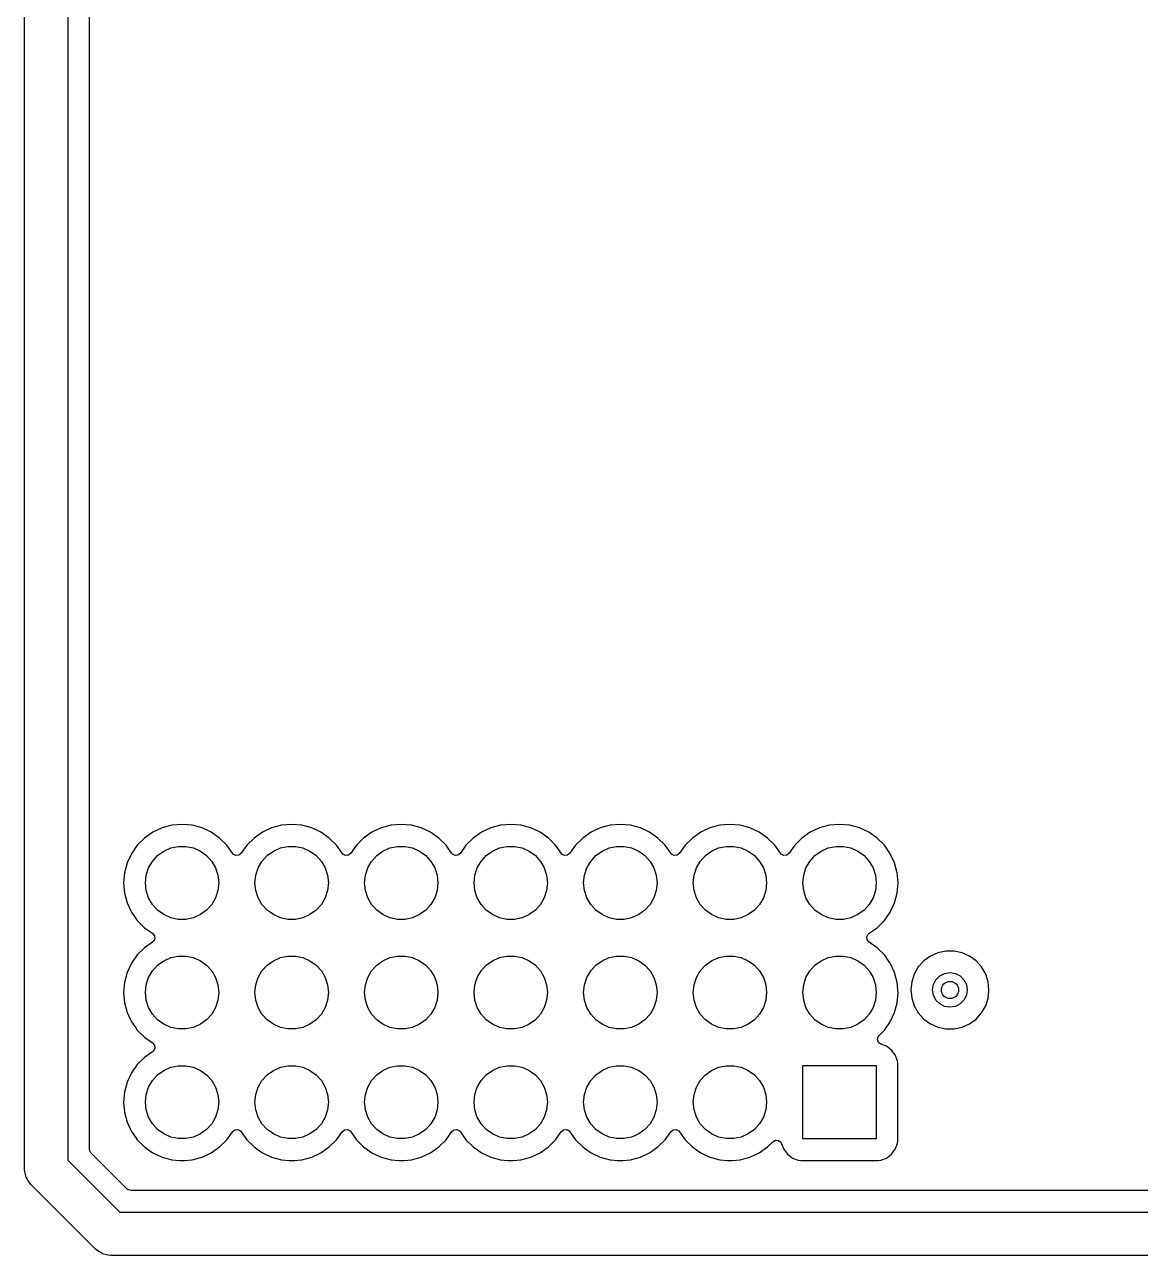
# Model space of a CAD drawing. Extents: x 0.53 to 4.07, y -3.29 to -0.61.
# Drawn here: x 0.531 to 1.55, y -3.287 to -2.165 of the extents above; entities that cross this region are included whole.
import ezdxf

# ---------------------------------------------------------------- set-up
doc = ezdxf.new("R2010")
doc.units = 0
doc.header["$MEASUREMENT"] = 0
doc.layers.add('BLACK', color=7, linetype='CONTINUOUS')

msp = doc.modelspace()

# ---------------------------------------------------------------- linework, layer by layer
at = {"layer": 'BLACK', "linetype": 'CONTINUOUS'}
for p, q in [((0.5315, -3.2087), (0.5315, -1.4051)), ((0.5709, -1.4133), (0.5709, -3.2005)), ((0.5906, -2.4055), (0.5906, -1.5224)), ((0.5906, -2.5613), (0.5906, -2.4055)), ((0.5906, -2.6772), (0.5906, -2.5613)), ((0.5906, -2.8594), (0.5906, -2.6772)), ((0.5906, -2.9476), (0.5906, -2.8594)), ((0.6659, -2.8951), (0.6569, -2.8975)), ((0.6752, -2.8943), (0.6659, -2.8951)), ((0.6659, -2.8951), (0.6659, -2.8951)), ((0.6845, -2.8951), (0.6752, -2.8943)), ((0.6752, -2.8943), (0.6752, -2.8943)), ((0.6935, -2.8975), (0.6845, -2.8951)), ((0.6845, -2.8951), (0.6845, -2.8951)), ((0.7659, -2.8951), (0.7569, -2.8975)), ((0.7752, -2.8943), (0.7659, -2.8951)), ((0.7659, -2.8951), (0.7659, -2.8951)), ((0.7845, -2.8951), (0.7752, -2.8943)), ((0.7752, -2.8943), (0.7752, -2.8943)), ((0.7935, -2.8975), (0.7845, -2.8951)), ((0.7845, -2.8951), (0.7845, -2.8951)), ((0.8659, -2.8951), (0.8569, -2.8975)), ((0.8752, -2.8943), (0.8659, -2.8951)), ((0.8659, -2.8951), (0.8659, -2.8951)), ((0.8845, -2.8951), (0.8752, -2.8943)), ((0.8752, -2.8943), (0.8752, -2.8943)), ((0.8935, -2.8975), (0.8845, -2.8951)), ((0.8845, -2.8951), (0.8845, -2.8951)), ((0.9659, -2.8951), (0.9569, -2.8975)), ((0.9752, -2.8943), (0.9659, -2.8951)), ((0.9659, -2.8951), (0.9659, -2.8951)), ((0.9845, -2.8951), (0.9752, -2.8943)), ((0.9752, -2.8943), (0.9752, -2.8943)), ((0.9935, -2.8975), (0.9845, -2.8951)), ((0.9845, -2.8951), (0.9845, -2.8951)), ((1.0659, -2.8951), (1.0569, -2.8975)), ((1.0752, -2.8943), (1.0659, -2.8951)), ((1.0659, -2.8951), (1.0659, -2.8951)), ((1.0845, -2.8951), (1.0752, -2.8943)), ((1.0752, -2.8943), (1.0752, -2.8943)), ((1.0935, -2.8975), (1.0845, -2.8951)), ((1.0845, -2.8951), (1.0845, -2.8951)), ((1.1659, -2.8951), (1.1569, -2.8975)), ((1.1752, -2.8943), (1.1659, -2.8951)), ((1.1659, -2.8951), (1.1659, -2.8951)), ((1.1845, -2.8951), (1.1752, -2.8943)), ((1.1752, -2.8943), (1.1752, -2.8943)), ((1.1935, -2.8975), (1.1845, -2.8951)), ((1.1845, -2.8951), (1.1845, -2.8951)), ((1.2659, -2.8951), (1.2569, -2.8975)), ((1.2752, -2.8943), (1.2659, -2.8951)), ((1.2659, -2.8951), (1.2659, -2.8951)), ((1.2845, -2.8951), (1.2752, -2.8943)), ((1.2752, -2.8943), (1.2752, -2.8943)), ((1.2935, -2.8975), (1.2845, -2.8951)), ((1.2845, -2.8951), (1.2845, -2.8951)), ((0.6409, -2.9068), (0.6343, -2.9133)), ((0.6485, -2.9014), (0.6409, -2.9068)), ((0.6569, -2.8975), (0.6485, -2.9014)), ((0.6485, -2.9014), (0.6485, -2.9014)), ((0.6569, -2.8975), (0.6569, -2.8975)), ((0.7019, -2.9014), (0.6935, -2.8975)), ((0.6935, -2.8975), (0.6935, -2.8975)), ((0.6935, -2.8975), (0.6935, -2.8975)), ((0.7095, -2.9068), (0.7019, -2.9014)), ((0.7019, -2.9014), (0.7019, -2.9014)), ((0.7019, -2.9014), (0.7019, -2.9014)), ((0.7161, -2.9133), (0.7095, -2.9068)), ((0.7095, -2.9068), (0.7095, -2.9068)), ((0.7409, -2.9068), (0.7343, -2.9133)), ((0.7485, -2.9014), (0.7409, -2.9068)), ((0.7569, -2.8975), (0.7485, -2.9014)), ((0.7485, -2.9014), (0.7485, -2.9014)), ((0.7569, -2.8975), (0.7569, -2.8975)), ((0.8019, -2.9014), (0.7935, -2.8975)), ((0.7935, -2.8975), (0.7935, -2.8975)), ((0.7935, -2.8975), (0.7935, -2.8975)), ((0.8095, -2.9068), (0.8019, -2.9014)), ((0.8019, -2.9014), (0.8019, -2.9014)), ((0.8019, -2.9014), (0.8019, -2.9014)), ((0.8161, -2.9133), (0.8095, -2.9068)), ((0.8095, -2.9068), (0.8095, -2.9068)), ((0.8409, -2.9068), (0.8343, -2.9133)), ((0.8485, -2.9014), (0.8409, -2.9068)), ((0.8569, -2.8975), (0.8485, -2.9014)), ((0.8485, -2.9014), (0.8485, -2.9014)), ((0.8569, -2.8975), (0.8569, -2.8975)), ((0.9019, -2.9014), (0.8935, -2.8975)), ((0.8935, -2.8975), (0.8935, -2.8975)), ((0.8935, -2.8975), (0.8935, -2.8975)), ((0.9095, -2.9068), (0.9019, -2.9014)), ((0.9019, -2.9014), (0.9019, -2.9014)), ((0.9019, -2.9014), (0.9019, -2.9014)), ((0.9161, -2.9133), (0.9095, -2.9068)), ((0.9095, -2.9068), (0.9095, -2.9068)), ((0.9409, -2.9068), (0.9343, -2.9133)), ((0.9485, -2.9014), (0.9409, -2.9068)), ((0.9569, -2.8975), (0.9485, -2.9014)), ((0.9485, -2.9014), (0.9485, -2.9014)), ((0.9569, -2.8975), (0.9569, -2.8975)), ((1.0019, -2.9014), (0.9935, -2.8975)), ((0.9935, -2.8975), (0.9935, -2.8975)), ((0.9935, -2.8975), (0.9935, -2.8975)), ((1.0095, -2.9068), (1.0019, -2.9014)), ((1.0019, -2.9014), (1.0019, -2.9014)), ((1.0019, -2.9014), (1.0019, -2.9014)), ((1.0161, -2.9133), (1.0095, -2.9068)), ((1.0095, -2.9068), (1.0095, -2.9068)), ((1.0409, -2.9068), (1.0343, -2.9133)), ((1.0485, -2.9014), (1.0409, -2.9068)), ((1.0569, -2.8975), (1.0485, -2.9014)), ((1.0485, -2.9014), (1.0485, -2.9014)), ((1.0569, -2.8975), (1.0569, -2.8975)), ((1.1019, -2.9014), (1.0935, -2.8975)), ((1.0935, -2.8975), (1.0935, -2.8975)), ((1.0935, -2.8975), (1.0935, -2.8975)), ((1.1095, -2.9068), (1.1019, -2.9014)), ((1.1019, -2.9014), (1.1019, -2.9014)), ((1.1019, -2.9014), (1.1019, -2.9014)), ((1.1161, -2.9133), (1.1095, -2.9068)), ((1.1095, -2.9068), (1.1095, -2.9068)), ((1.1409, -2.9068), (1.1343, -2.9133)), ((1.1485, -2.9014), (1.1409, -2.9068)), ((1.1569, -2.8975), (1.1485, -2.9014)), ((1.1485, -2.9014), (1.1485, -2.9014)), ((1.1569, -2.8975), (1.1569, -2.8975)), ((1.2019, -2.9014), (1.1935, -2.8975)), ((1.1935, -2.8975), (1.1935, -2.8975)), ((1.1935, -2.8975), (1.1935, -2.8975)), ((1.2095, -2.9068), (1.2019, -2.9014)), ((1.2019, -2.9014), (1.2019, -2.9014)), ((1.2019, -2.9014), (1.2019, -2.9014)), ((1.2161, -2.9133), (1.2095, -2.9068)), ((1.2095, -2.9068), (1.2095, -2.9068)), ((1.2409, -2.9068), (1.2343, -2.9133)), ((1.2485, -2.9014), (1.2409, -2.9068)), ((1.2569, -2.8975), (1.2485, -2.9014)), ((1.2485, -2.9014), (1.2485, -2.9014)), ((1.2569, -2.8975), (1.2569, -2.8975)), ((1.3019, -2.9014), (1.2935, -2.8975)), ((1.2935, -2.8975), (1.2935, -2.8975)), ((1.2935, -2.8975), (1.2935, -2.8975)), ((1.3095, -2.9068), (1.3019, -2.9014)), ((1.3019, -2.9014), (1.3019, -2.9014)), ((1.3019, -2.9014), (1.3019, -2.9014)), ((1.3161, -2.9133), (1.3095, -2.9068)), ((1.3095, -2.9068), (1.3095, -2.9068)), ((0.6343, -2.9133), (0.629, -2.921)), ((0.6528, -2.9228), (0.6585, -2.9187)), ((0.6585, -2.9187), (0.6649, -2.9158)), ((0.6649, -2.9158), (0.6717, -2.9144)), ((0.6717, -2.9144), (0.6787, -2.9144)), ((0.6787, -2.9144), (0.6855, -2.9158)), ((0.6855, -2.9158), (0.6919, -2.9187)), ((0.6919, -2.9187), (0.6976, -2.9228)), ((0.7212, -2.9206), (0.7161, -2.9133)), ((0.7343, -2.9133), (0.7292, -2.9206)), ((0.7528, -2.9228), (0.7585, -2.9187)), ((0.7585, -2.9187), (0.7649, -2.9158)), ((0.7649, -2.9158), (0.7717, -2.9144)), ((0.7717, -2.9144), (0.7787, -2.9144)), ((0.7787, -2.9144), (0.7855, -2.9158)), ((0.7855, -2.9158), (0.7919, -2.9187)), ((0.7919, -2.9187), (0.7976, -2.9228)), ((0.8212, -2.9206), (0.8161, -2.9133)), ((0.8343, -2.9133), (0.8292, -2.9206)), ((0.8528, -2.9228), (0.8585, -2.9187)), ((0.8585, -2.9187), (0.8649, -2.9158)), ((0.8649, -2.9158), (0.8717, -2.9144)), ((0.8717, -2.9144), (0.8787, -2.9144)), ((0.8787, -2.9144), (0.8855, -2.9158)), ((0.8855, -2.9158), (0.8919, -2.9187)), ((0.8919, -2.9187), (0.8976, -2.9228)), ((0.9212, -2.9206), (0.9161, -2.9133)), ((0.9343, -2.9133), (0.9292, -2.9206)), ((0.9528, -2.9228), (0.9585, -2.9187)), ((0.9585, -2.9187), (0.9649, -2.9158)), ((0.9649, -2.9158), (0.9717, -2.9144)), ((0.9717, -2.9144), (0.9787, -2.9144)), ((0.9787, -2.9144), (0.9855, -2.9158)), ((0.9855, -2.9158), (0.9919, -2.9187)), ((0.9919, -2.9187), (0.9976, -2.9228)), ((1.0212, -2.9206), (1.0161, -2.9133)), ((1.0343, -2.9133), (1.0292, -2.9206)), ((1.0528, -2.9228), (1.0585, -2.9187)), ((1.0585, -2.9187), (1.0649, -2.9158)), ((1.0649, -2.9158), (1.0717, -2.9144)), ((1.0717, -2.9144), (1.0787, -2.9144)), ((1.0787, -2.9144), (1.0855, -2.9158)), ((1.0855, -2.9158), (1.0919, -2.9187)), ((1.0919, -2.9187), (1.0976, -2.9228)), ((1.1212, -2.9206), (1.1161, -2.9133)), ((1.1343, -2.9133), (1.1292, -2.9206)), ((1.1528, -2.9228), (1.1585, -2.9187)), ((1.1585, -2.9187), (1.1649, -2.9158)), ((1.1649, -2.9158), (1.1717, -2.9144)), ((1.1717, -2.9144), (1.1787, -2.9144)), ((1.1787, -2.9144), (1.1855, -2.9158)), ((1.1855, -2.9158), (1.1919, -2.9187)), ((1.1919, -2.9187), (1.1976, -2.9228)), ((1.2212, -2.9206), (1.2161, -2.9133)), ((1.2343, -2.9133), (1.2292, -2.9206)), ((1.2528, -2.9228), (1.2585, -2.9187)), ((1.2585, -2.9187), (1.2649, -2.9158)), ((1.2649, -2.9158), (1.2717, -2.9144)), ((1.2717, -2.9144), (1.2787, -2.9144)), ((1.2787, -2.9144), (1.2855, -2.9158)), ((1.2855, -2.9158), (1.2919, -2.9187)), ((1.2919, -2.9187), (1.2976, -2.9228)), ((1.3212, -2.9206), (1.3161, -2.9133)), ((0.625, -2.9294), (0.6226, -2.9384)), ((0.629, -2.921), (0.625, -2.9294)), ((0.625, -2.9294), (0.625, -2.9294)), ((0.629, -2.921), (0.629, -2.921)), ((0.6446, -2.934), (0.6481, -2.928)), ((0.6481, -2.928), (0.6528, -2.9228)), ((0.6976, -2.9228), (0.7023, -2.928)), ((0.7023, -2.928), (0.7058, -2.934)), ((0.7219, -2.9214), (0.7212, -2.9206)), ((0.7243, -2.9226), (0.7219, -2.9214)), ((0.727, -2.9224), (0.7243, -2.9226)), ((0.7292, -2.9206), (0.727, -2.9224)), ((0.7446, -2.934), (0.7481, -2.928)), ((0.7481, -2.928), (0.7528, -2.9228)), ((0.7976, -2.9228), (0.8023, -2.928)), ((0.8023, -2.928), (0.8058, -2.934)), ((0.8219, -2.9214), (0.8212, -2.9206)), ((0.8243, -2.9226), (0.8219, -2.9214)), ((0.827, -2.9224), (0.8243, -2.9226)), ((0.8292, -2.9206), (0.827, -2.9224)), ((0.8446, -2.934), (0.8481, -2.928)), ((0.8481, -2.928), (0.8528, -2.9228)), ((0.8976, -2.9228), (0.9023, -2.928)), ((0.9023, -2.928), (0.9058, -2.934)), ((0.9219, -2.9214), (0.9212, -2.9206)), ((0.9243, -2.9226), (0.9219, -2.9214)), ((0.927, -2.9224), (0.9243, -2.9226)), ((0.9292, -2.9206), (0.927, -2.9224)), ((0.9446, -2.934), (0.9481, -2.928)), ((0.9481, -2.928), (0.9528, -2.9228)), ((0.9976, -2.9228), (1.0023, -2.928)), ((1.0023, -2.928), (1.0058, -2.934)), ((1.0219, -2.9214), (1.0212, -2.9206)), ((1.0243, -2.9226), (1.0219, -2.9214)), ((1.027, -2.9224), (1.0243, -2.9226)), ((1.0292, -2.9206), (1.027, -2.9224)), ((1.0446, -2.934), (1.0481, -2.928)), ((1.0481, -2.928), (1.0528, -2.9228)), ((1.0976, -2.9228), (1.1023, -2.928)), ((1.1023, -2.928), (1.1058, -2.934)), ((1.1219, -2.9214), (1.1212, -2.9206)), ((1.1243, -2.9226), (1.1219, -2.9214)), ((1.127, -2.9224), (1.1243, -2.9226)), ((1.1292, -2.9206), (1.127, -2.9224)), ((1.1446, -2.934), (1.1481, -2.928)), ((1.1481, -2.928), (1.1528, -2.9228)), ((1.1976, -2.9228), (1.2023, -2.928)), ((1.2023, -2.928), (1.2058, -2.934)), ((1.2219, -2.9214), (1.2212, -2.9206)), ((1.2243, -2.9226), (1.2219, -2.9214)), ((1.227, -2.9224), (1.2243, -2.9226)), ((1.2292, -2.9206), (1.227, -2.9224)), ((1.2446, -2.934), (1.2481, -2.928)), ((1.2481, -2.928), (1.2528, -2.9228)), ((1.2976, -2.9228), (1.3023, -2.928)), ((1.3023, -2.928), (1.3058, -2.934)), ((1.3214, -2.921), (1.3212, -2.9206)), ((1.3254, -2.9294), (1.3214, -2.921)), ((1.3278, -2.9384), (1.3254, -2.9294)), ((0.6226, -2.9384), (0.6218, -2.9476)), ((0.6226, -2.9384), (0.6226, -2.9384)), ((0.6417, -2.9476), (0.6425, -2.9407)), ((0.6425, -2.9407), (0.6446, -2.934)), ((0.7058, -2.934), (0.7079, -2.9407)), ((0.7079, -2.9407), (0.7087, -2.9476)), ((0.7417, -2.9476), (0.7425, -2.9407)), ((0.7425, -2.9407), (0.7446, -2.934)), ((0.8058, -2.934), (0.8079, -2.9407)), ((0.8079, -2.9407), (0.8087, -2.9476)), ((0.8417, -2.9476), (0.8425, -2.9407)), ((0.8425, -2.9407), (0.8446, -2.934)), ((0.9058, -2.934), (0.9079, -2.9407)), ((0.9079, -2.9407), (0.9087, -2.9476)), ((0.9417, -2.9476), (0.9425, -2.9407)), ((0.9425, -2.9407), (0.9446, -2.934)), ((1.0058, -2.934), (1.0079, -2.9407)), ((1.0079, -2.9407), (1.0087, -2.9476)), ((1.0417, -2.9476), (1.0425, -2.9407)), ((1.0425, -2.9407), (1.0446, -2.934)), ((1.1058, -2.934), (1.1079, -2.9407)), ((1.1079, -2.9407), (1.1087, -2.9476)), ((1.1417, -2.9476), (1.1425, -2.9407)), ((1.1425, -2.9407), (1.1446, -2.934)), ((1.2058, -2.934), (1.2079, -2.9407)), ((1.2079, -2.9407), (1.2087, -2.9476)), ((1.2417, -2.9476), (1.2425, -2.9407)), ((1.2425, -2.9407), (1.2446, -2.934)), ((1.3058, -2.934), (1.3079, -2.9407)), ((1.3079, -2.9407), (1.3087, -2.9476)), ((1.3286, -2.9476), (1.3278, -2.9384)), ((0.5906, -3.1903), (0.5906, -2.9476)), ((0.6218, -2.9476), (0.6226, -2.9569)), ((0.6218, -2.9476), (0.6218, -2.9476)), ((0.6425, -2.9546), (0.6417, -2.9476)), ((0.7087, -2.9476), (0.7079, -2.9546)), ((0.7425, -2.9546), (0.7417, -2.9476)), ((0.8087, -2.9476), (0.8079, -2.9546)), ((0.8425, -2.9546), (0.8417, -2.9476)), ((0.9087, -2.9476), (0.9079, -2.9546)), ((0.9425, -2.9546), (0.9417, -2.9476)), ((1.0087, -2.9476), (1.0079, -2.9546)), ((1.0425, -2.9546), (1.0417, -2.9476)), ((1.1087, -2.9476), (1.1079, -2.9546)), ((1.1425, -2.9546), (1.1417, -2.9476)), ((1.2087, -2.9476), (1.2079, -2.9546)), ((1.2425, -2.9546), (1.2417, -2.9476)), ((1.3087, -2.9476), (1.3079, -2.9546)), ((1.3278, -2.9569), (1.3286, -2.9476)), ((0.6226, -2.9569), (0.6226, -2.9569)), ((0.6226, -2.9569), (0.625, -2.9659)), ((0.6446, -2.9612), (0.6425, -2.9546)), ((0.6481, -2.9673), (0.6446, -2.9612)), ((0.7058, -2.9612), (0.7023, -2.9673)), ((0.7079, -2.9546), (0.7058, -2.9612)), ((0.7446, -2.9612), (0.7425, -2.9546)), ((0.7481, -2.9673), (0.7446, -2.9612)), ((0.8058, -2.9612), (0.8023, -2.9673)), ((0.8079, -2.9546), (0.8058, -2.9612)), ((0.8446, -2.9612), (0.8425, -2.9546)), ((0.8481, -2.9673), (0.8446, -2.9612)), ((0.9058, -2.9612), (0.9023, -2.9673)), ((0.9079, -2.9546), (0.9058, -2.9612)), ((0.9446, -2.9612), (0.9425, -2.9546)), ((0.9481, -2.9673), (0.9446, -2.9612)), ((1.0058, -2.9612), (1.0023, -2.9673)), ((1.0079, -2.9546), (1.0058, -2.9612)), ((1.0446, -2.9612), (1.0425, -2.9546)), ((1.0481, -2.9673), (1.0446, -2.9612)), ((1.1058, -2.9612), (1.1023, -2.9673)), ((1.1079, -2.9546), (1.1058, -2.9612)), ((1.1446, -2.9612), (1.1425, -2.9546)), ((1.1481, -2.9673), (1.1446, -2.9612)), ((1.2058, -2.9612), (1.2023, -2.9673)), ((1.2079, -2.9546), (1.2058, -2.9612)), ((1.2446, -2.9612), (1.2425, -2.9546)), ((1.2481, -2.9673), (1.2446, -2.9612)), ((1.3058, -2.9612), (1.3023, -2.9673)), ((1.3079, -2.9546), (1.3058, -2.9612)), ((1.3254, -2.9659), (1.3278, -2.9569)), ((0.625, -2.9659), (0.625, -2.9659)), ((0.625, -2.9659), (0.625, -2.9659)), ((0.625, -2.9659), (0.6282, -2.9726)), ((0.6282, -2.9726), (0.629, -2.9743)), ((0.629, -2.9743), (0.629, -2.9743)), ((0.629, -2.9743), (0.6318, -2.9783)), ((0.6528, -2.9725), (0.6481, -2.9673)), ((0.6585, -2.9766), (0.6528, -2.9725)), ((0.6976, -2.9725), (0.6919, -2.9766)), ((0.7023, -2.9673), (0.6976, -2.9725)), ((0.7528, -2.9725), (0.7481, -2.9673)), ((0.7585, -2.9766), (0.7528, -2.9725)), ((0.7976, -2.9725), (0.7919, -2.9766)), ((0.8023, -2.9673), (0.7976, -2.9725)), ((0.8528, -2.9725), (0.8481, -2.9673)), ((0.8585, -2.9766), (0.8528, -2.9725)), ((0.8976, -2.9725), (0.8919, -2.9766)), ((0.9023, -2.9673), (0.8976, -2.9725)), ((0.9528, -2.9725), (0.9481, -2.9673)), ((0.9585, -2.9766), (0.9528, -2.9725)), ((0.9976, -2.9725), (0.9919, -2.9766)), ((1.0023, -2.9673), (0.9976, -2.9725)), ((1.0528, -2.9725), (1.0481, -2.9673)), ((1.0585, -2.9766), (1.0528, -2.9725)), ((1.0976, -2.9725), (1.0919, -2.9766)), ((1.1023, -2.9673), (1.0976, -2.9725)), ((1.1528, -2.9725), (1.1481, -2.9673)), ((1.1585, -2.9766), (1.1528, -2.9725)), ((1.1976, -2.9725), (1.1919, -2.9766)), ((1.2023, -2.9673), (1.1976, -2.9725)), ((1.2528, -2.9725), (1.2481, -2.9673)), ((1.2585, -2.9766), (1.2528, -2.9725)), ((1.2976, -2.9725), (1.2919, -2.9766)), ((1.3023, -2.9673), (1.2976, -2.9725)), ((1.3161, -2.9819), (1.3214, -2.9743)), ((1.3214, -2.9743), (1.3254, -2.9659)), ((0.6318, -2.9783), (0.6343, -2.9819)), ((0.6343, -2.9819), (0.6343, -2.9819)), ((0.6343, -2.9819), (0.6409, -2.9885)), ((0.6649, -2.9795), (0.6585, -2.9766)), ((0.6717, -2.9809), (0.6649, -2.9795)), ((0.6787, -2.9809), (0.6717, -2.9809)), ((0.6855, -2.9795), (0.6787, -2.9809)), ((0.6919, -2.9766), (0.6855, -2.9795)), ((0.7649, -2.9795), (0.7585, -2.9766)), ((0.7717, -2.9809), (0.7649, -2.9795)), ((0.7787, -2.9809), (0.7717, -2.9809)), ((0.7855, -2.9795), (0.7787, -2.9809)), ((0.7919, -2.9766), (0.7855, -2.9795)), ((0.8649, -2.9795), (0.8585, -2.9766)), ((0.8717, -2.9809), (0.8649, -2.9795)), ((0.8787, -2.9809), (0.8717, -2.9809)), ((0.8855, -2.9795), (0.8787, -2.9809)), ((0.8919, -2.9766), (0.8855, -2.9795)), ((0.9649, -2.9795), (0.9585, -2.9766)), ((0.9717, -2.9809), (0.9649, -2.9795)), ((0.9787, -2.9809), (0.9717, -2.9809)), ((0.9855, -2.9795), (0.9787, -2.9809)), ((0.9919, -2.9766), (0.9855, -2.9795)), ((1.0649, -2.9795), (1.0585, -2.9766)), ((1.0717, -2.9809), (1.0649, -2.9795)), ((1.0787, -2.9809), (1.0717, -2.9809)), ((1.0855, -2.9795), (1.0787, -2.9809)), ((1.0919, -2.9766), (1.0855, -2.9795)), ((1.1649, -2.9795), (1.1585, -2.9766)), ((1.1717, -2.9809), (1.1649, -2.9795)), ((1.1787, -2.9809), (1.1717, -2.9809)), ((1.1855, -2.9795), (1.1787, -2.9809)), ((1.1919, -2.9766), (1.1855, -2.9795)), ((1.2649, -2.9795), (1.2585, -2.9766)), ((1.2717, -2.9809), (1.2649, -2.9795)), ((1.2787, -2.9809), (1.2717, -2.9809)), ((1.2855, -2.9795), (1.2787, -2.9809)), ((1.2919, -2.9766), (1.2855, -2.9795)), ((1.3095, -2.9885), (1.3161, -2.9819)), ((0.6409, -2.9885), (0.6409, -2.9885)), ((0.6409, -2.9885), (0.6482, -2.9936)), ((0.6482, -2.9936), (0.6499, -2.9958)), ((0.6499, -2.9958), (0.6502, -2.9985)), ((1.3002, -2.9968), (1.3014, -2.9943)), ((1.3005, -2.9995), (1.3002, -2.9968)), ((1.3014, -2.9943), (1.3022, -2.9936)), ((1.3022, -2.9936), (1.3067, -2.9905)), ((1.3067, -2.9905), (1.3095, -2.9885)), ((0.6409, -3.0068), (0.6343, -3.0133)), ((0.6482, -3.0016), (0.6409, -3.0068)), ((0.649, -3.001), (0.6482, -3.0016)), ((0.6502, -2.9985), (0.649, -3.001)), ((1.3022, -3.0016), (1.3005, -2.9995)), ((1.3095, -3.0068), (1.3022, -3.0016)), ((1.3161, -3.0133), (1.3095, -3.0068)), ((1.3095, -3.0068), (1.3095, -3.0068)), ((0.6343, -3.0133), (0.629, -3.021)), ((0.6528, -3.0228), (0.6585, -3.0187)), ((0.6585, -3.0187), (0.6649, -3.0158)), ((0.6649, -3.0158), (0.6717, -3.0144)), ((0.6717, -3.0144), (0.6787, -3.0144)), ((0.6787, -3.0144), (0.6855, -3.0158)), ((0.6855, -3.0158), (0.6919, -3.0187)), ((0.6919, -3.0187), (0.6976, -3.0228)), ((0.7528, -3.0228), (0.7585, -3.0187)), ((0.7585, -3.0187), (0.7649, -3.0158)), ((0.7649, -3.0158), (0.7717, -3.0144)), ((0.7717, -3.0144), (0.7787, -3.0144)), ((0.7787, -3.0144), (0.7855, -3.0158)), ((0.7855, -3.0158), (0.7919, -3.0187)), ((0.7919, -3.0187), (0.7976, -3.0228)), ((0.8528, -3.0228), (0.8585, -3.0187)), ((0.8585, -3.0187), (0.8649, -3.0158)), ((0.8649, -3.0158), (0.8717, -3.0144)), ((0.8717, -3.0144), (0.8787, -3.0144)), ((0.8787, -3.0144), (0.8855, -3.0158)), ((0.8855, -3.0158), (0.8919, -3.0187)), ((0.8919, -3.0187), (0.8976, -3.0228)), ((0.9528, -3.0228), (0.9585, -3.0187)), ((0.9585, -3.0187), (0.9649, -3.0158)), ((0.9649, -3.0158), (0.9717, -3.0144)), ((0.9717, -3.0144), (0.9787, -3.0144)), ((0.9787, -3.0144), (0.9855, -3.0158)), ((0.9855, -3.0158), (0.9919, -3.0187)), ((0.9919, -3.0187), (0.9976, -3.0228)), ((1.0528, -3.0228), (1.0585, -3.0187)), ((1.0585, -3.0187), (1.0649, -3.0158)), ((1.0649, -3.0158), (1.0717, -3.0144)), ((1.0717, -3.0144), (1.0787, -3.0144)), ((1.0787, -3.0144), (1.0855, -3.0158)), ((1.0855, -3.0158), (1.0919, -3.0187)), ((1.0919, -3.0187), (1.0976, -3.0228)), ((1.1528, -3.0228), (1.1585, -3.0187)), ((1.1585, -3.0187), (1.1649, -3.0158)), ((1.1649, -3.0158), (1.1717, -3.0144)), ((1.1717, -3.0144), (1.1787, -3.0144)), ((1.1787, -3.0144), (1.1855, -3.0158)), ((1.1855, -3.0158), (1.1919, -3.0187)), ((1.1919, -3.0187), (1.1976, -3.0228)), ((1.2528, -3.0228), (1.2585, -3.0187)), ((1.2585, -3.0187), (1.2649, -3.0158)), ((1.2649, -3.0158), (1.2717, -3.0144)), ((1.2717, -3.0144), (1.2787, -3.0144)), ((1.2787, -3.0144), (1.2855, -3.0158)), ((1.2855, -3.0158), (1.2919, -3.0187)), ((1.2919, -3.0187), (1.2976, -3.0228)), ((1.3212, -3.0206), (1.3161, -3.0133)), ((1.3521, -3.0188), (1.3471, -3.0243)), ((1.3582, -3.0144), (1.3521, -3.0188)), ((1.365, -3.0114), (1.3582, -3.0144)), ((1.3582, -3.0144), (1.3582, -3.0144)), ((1.371, -3.0101), (1.365, -3.0114)), ((1.365, -3.0114), (1.365, -3.0114)), ((1.3723, -3.0098), (1.371, -3.0101)), ((1.3797, -3.0098), (1.3723, -3.0098)), ((1.3813, -3.0102), (1.3797, -3.0098)), ((1.387, -3.0114), (1.3813, -3.0102)), ((1.3938, -3.0144), (1.387, -3.0114)), ((1.387, -3.0114), (1.387, -3.0114)), ((1.3998, -3.0188), (1.3938, -3.0144)), ((1.3938, -3.0144), (1.3938, -3.0144)), ((1.4048, -3.0243), (1.3998, -3.0188)), ((1.3998, -3.0188), (1.3998, -3.0188)), ((0.625, -3.0294), (0.6226, -3.0384)), ((0.629, -3.021), (0.625, -3.0294)), ((0.625, -3.0294), (0.625, -3.0294)), ((0.629, -3.021), (0.629, -3.021)), ((0.6446, -3.034), (0.6481, -3.028)), ((0.6481, -3.028), (0.6528, -3.0228)), ((0.6976, -3.0228), (0.7023, -3.028)), ((0.7023, -3.028), (0.7058, -3.034)), ((0.7446, -3.034), (0.7481, -3.028)), ((0.7481, -3.028), (0.7528, -3.0228)), ((0.7976, -3.0228), (0.8023, -3.028)), ((0.8023, -3.028), (0.8058, -3.034)), ((0.8446, -3.034), (0.8481, -3.028)), ((0.8481, -3.028), (0.8528, -3.0228)), ((0.8976, -3.0228), (0.9023, -3.028)), ((0.9023, -3.028), (0.9058, -3.034)), ((0.9446, -3.034), (0.9481, -3.028)), ((0.9481, -3.028), (0.9528, -3.0228)), ((0.9976, -3.0228), (1.0023, -3.028)), ((1.0023, -3.028), (1.0058, -3.034)), ((1.0446, -3.034), (1.0481, -3.028)), ((1.0481, -3.028), (1.0528, -3.0228)), ((1.0976, -3.0228), (1.1023, -3.028)), ((1.1023, -3.028), (1.1058, -3.034)), ((1.1446, -3.034), (1.1481, -3.028)), ((1.1481, -3.028), (1.1528, -3.0228)), ((1.1976, -3.0228), (1.2023, -3.028)), ((1.2023, -3.028), (1.2058, -3.034)), ((1.2446, -3.034), (1.2481, -3.028)), ((1.2481, -3.028), (1.2528, -3.0228)), ((1.2976, -3.0228), (1.3023, -3.028)), ((1.3023, -3.028), (1.3058, -3.034)), ((1.3214, -3.021), (1.3212, -3.0206)), ((1.3254, -3.0294), (1.3214, -3.021)), ((1.3278, -3.0384), (1.3254, -3.0294)), ((1.3434, -3.0308), (1.3414, -3.0369)), ((1.3471, -3.0243), (1.3434, -3.0308)), ((1.3434, -3.0308), (1.3434, -3.0308)), ((1.3667, -3.0325), (1.3711, -3.0303)), ((1.3711, -3.0303), (1.376, -3.0295)), ((1.376, -3.0295), (1.3809, -3.0303)), ((1.3809, -3.0303), (1.3852, -3.0325)), ((1.4086, -3.0308), (1.4048, -3.0243)), ((1.4109, -3.0379), (1.4086, -3.0308)), ((0.6226, -3.0384), (0.6218, -3.0476)), ((0.6226, -3.0384), (0.6226, -3.0384)), ((0.6417, -3.0476), (0.6425, -3.0407)), ((0.6425, -3.0407), (0.6446, -3.034)), ((0.7058, -3.034), (0.7079, -3.0407)), ((0.7079, -3.0407), (0.7087, -3.0476)), ((0.7417, -3.0476), (0.7425, -3.0407)), ((0.7425, -3.0407), (0.7446, -3.034)), ((0.8058, -3.034), (0.8079, -3.0407)), ((0.8079, -3.0407), (0.8087, -3.0476)), ((0.8417, -3.0476), (0.8425, -3.0407)), ((0.8425, -3.0407), (0.8446, -3.034)), ((0.9058, -3.034), (0.9079, -3.0407)), ((0.9079, -3.0407), (0.9087, -3.0476)), ((0.9417, -3.0476), (0.9425, -3.0407)), ((0.9425, -3.0407), (0.9446, -3.034)), ((1.0058, -3.034), (1.0079, -3.0407)), ((1.0079, -3.0407), (1.0087, -3.0476)), ((1.0417, -3.0476), (1.0425, -3.0407)), ((1.0425, -3.0407), (1.0446, -3.034)), ((1.1058, -3.034), (1.1079, -3.0407)), ((1.1079, -3.0407), (1.1087, -3.0476)), ((1.1417, -3.0476), (1.1425, -3.0407)), ((1.1425, -3.0407), (1.1446, -3.034)), ((1.2058, -3.034), (1.2079, -3.0407)), ((1.2079, -3.0407), (1.2087, -3.0476)), ((1.2417, -3.0476), (1.2425, -3.0407)), ((1.2425, -3.0407), (1.2446, -3.034)), ((1.3058, -3.034), (1.3079, -3.0407)), ((1.3079, -3.0407), (1.3087, -3.0476)), ((1.3284, -3.0453), (1.3278, -3.0384)), ((1.3411, -3.0379), (1.3403, -3.0453)), ((1.3414, -3.0369), (1.3411, -3.0379)), ((1.3602, -3.0453), (1.361, -3.0404)), ((1.361, -3.0404), (1.3632, -3.036)), ((1.3632, -3.036), (1.3667, -3.0325)), ((1.3852, -3.0325), (1.3887, -3.036)), ((1.3887, -3.036), (1.391, -3.0404)), ((1.391, -3.0404), (1.3917, -3.0453)), ((1.4116, -3.0453), (1.4109, -3.0379)), ((0.6218, -3.0476), (0.6218, -3.0476)), ((0.6218, -3.0476), (0.6226, -3.0569)), ((0.6425, -3.0546), (0.6417, -3.0476)), ((0.7087, -3.0476), (0.7079, -3.0546)), ((0.7425, -3.0546), (0.7417, -3.0476)), ((0.8087, -3.0476), (0.8079, -3.0546)), ((0.8425, -3.0546), (0.8417, -3.0476)), ((0.9087, -3.0476), (0.9079, -3.0546)), ((0.9425, -3.0546), (0.9417, -3.0476)), ((1.0087, -3.0476), (1.0079, -3.0546)), ((1.0425, -3.0546), (1.0417, -3.0476)), ((1.1087, -3.0476), (1.1079, -3.0546)), ((1.1425, -3.0546), (1.1417, -3.0476)), ((1.2087, -3.0476), (1.2079, -3.0546)), ((1.2425, -3.0546), (1.2417, -3.0476)), ((1.3087, -3.0476), (1.3079, -3.0546)), ((1.3278, -3.0569), (1.3286, -3.0476)), ((1.3286, -3.0476), (1.3284, -3.0453)), ((1.3403, -3.0453), (1.3411, -3.0527)), ((1.3411, -3.0527), (1.3411, -3.0527)), ((1.3411, -3.0527), (1.3434, -3.0598)), ((1.361, -3.0501), (1.3602, -3.0453)), ((1.3632, -3.0545), (1.361, -3.0501)), ((1.391, -3.0501), (1.3887, -3.0545)), ((1.3917, -3.0453), (1.391, -3.0501)), ((1.4086, -3.0598), (1.4109, -3.0527)), ((1.4109, -3.0527), (1.4115, -3.0464)), ((1.4115, -3.0464), (1.4116, -3.0453)), ((0.6226, -3.0569), (0.6226, -3.0569)), ((0.6226, -3.0569), (0.625, -3.0659)), ((0.6446, -3.0612), (0.6425, -3.0546)), ((0.6481, -3.0673), (0.6446, -3.0612)), ((0.7058, -3.0612), (0.7023, -3.0673)), ((0.7079, -3.0546), (0.7058, -3.0612)), ((0.7446, -3.0612), (0.7425, -3.0546)), ((0.7481, -3.0673), (0.7446, -3.0612)), ((0.8058, -3.0612), (0.8023, -3.0673)), ((0.8079, -3.0546), (0.8058, -3.0612)), ((0.8446, -3.0612), (0.8425, -3.0546)), ((0.8481, -3.0673), (0.8446, -3.0612)), ((0.9058, -3.0612), (0.9023, -3.0673)), ((0.9079, -3.0546), (0.9058, -3.0612)), ((0.9446, -3.0612), (0.9425, -3.0546)), ((0.9481, -3.0673), (0.9446, -3.0612)), ((1.0058, -3.0612), (1.0023, -3.0673)), ((1.0079, -3.0546), (1.0058, -3.0612)), ((1.0446, -3.0612), (1.0425, -3.0546)), ((1.0481, -3.0673), (1.0446, -3.0612)), ((1.1058, -3.0612), (1.1023, -3.0673)), ((1.1079, -3.0546), (1.1058, -3.0612)), ((1.1446, -3.0612), (1.1425, -3.0546)), ((1.1481, -3.0673), (1.1446, -3.0612)), ((1.2058, -3.0612), (1.2023, -3.0673)), ((1.2079, -3.0546), (1.2058, -3.0612)), ((1.2446, -3.0612), (1.2425, -3.0546)), ((1.2481, -3.0673), (1.2446, -3.0612)), ((1.3058, -3.0612), (1.3023, -3.0673)), ((1.3079, -3.0546), (1.3058, -3.0612)), ((1.3254, -3.0659), (1.3278, -3.0569)), ((1.3434, -3.0598), (1.3434, -3.0598)), ((1.3434, -3.0598), (1.3471, -3.0662)), ((1.3667, -3.058), (1.3632, -3.0545)), ((1.3711, -3.0603), (1.3667, -3.058)), ((1.376, -3.061), (1.3711, -3.0603)), ((1.3809, -3.0603), (1.376, -3.061)), ((1.3852, -3.058), (1.3809, -3.0603)), ((1.3887, -3.0545), (1.3852, -3.058)), ((1.4048, -3.0662), (1.4086, -3.0598)), ((0.625, -3.0659), (0.625, -3.0659)), ((0.625, -3.0659), (0.625, -3.0659)), ((0.625, -3.0659), (0.6266, -3.0692)), ((0.6266, -3.0692), (0.629, -3.0743)), ((0.629, -3.0743), (0.629, -3.0743)), ((0.629, -3.0743), (0.6329, -3.0799)), ((0.6528, -3.0725), (0.6481, -3.0673)), ((0.6585, -3.0766), (0.6528, -3.0725)), ((0.6976, -3.0725), (0.6919, -3.0766)), ((0.7023, -3.0673), (0.6976, -3.0725)), ((0.7528, -3.0725), (0.7481, -3.0673)), ((0.7585, -3.0766), (0.7528, -3.0725)), ((0.7976, -3.0725), (0.7919, -3.0766)), ((0.8023, -3.0673), (0.7976, -3.0725)), ((0.8528, -3.0725), (0.8481, -3.0673)), ((0.8585, -3.0766), (0.8528, -3.0725)), ((0.8976, -3.0725), (0.8919, -3.0766)), ((0.9023, -3.0673), (0.8976, -3.0725)), ((0.9528, -3.0725), (0.9481, -3.0673)), ((0.9585, -3.0766), (0.9528, -3.0725)), ((0.9976, -3.0725), (0.9919, -3.0766)), ((1.0023, -3.0673), (0.9976, -3.0725)), ((1.0528, -3.0725), (1.0481, -3.0673)), ((1.0585, -3.0766), (1.0528, -3.0725)), ((1.0976, -3.0725), (1.0919, -3.0766)), ((1.1023, -3.0673), (1.0976, -3.0725)), ((1.1528, -3.0725), (1.1481, -3.0673)), ((1.1585, -3.0766), (1.1528, -3.0725)), ((1.1976, -3.0725), (1.1919, -3.0766)), ((1.2023, -3.0673), (1.1976, -3.0725)), ((1.2528, -3.0725), (1.2481, -3.0673)), ((1.2585, -3.0766), (1.2528, -3.0725)), ((1.2976, -3.0725), (1.2919, -3.0766)), ((1.3023, -3.0673), (1.2976, -3.0725)), ((1.3161, -3.0819), (1.3214, -3.0743)), ((1.3214, -3.0743), (1.3254, -3.0659)), ((1.3471, -3.0662), (1.3498, -3.0692)), ((1.3498, -3.0692), (1.3521, -3.0718)), ((1.3521, -3.0718), (1.3582, -3.0761)), ((1.3938, -3.0761), (1.3998, -3.0718)), ((1.3998, -3.0718), (1.4048, -3.0662)), ((0.6329, -3.0799), (0.6343, -3.0819)), ((0.6343, -3.0819), (0.6343, -3.0819)), ((0.6343, -3.0819), (0.6409, -3.0885)), ((0.6649, -3.0795), (0.6585, -3.0766)), ((0.6717, -3.0809), (0.6649, -3.0795)), ((0.6787, -3.0809), (0.6717, -3.0809)), ((0.6855, -3.0795), (0.6787, -3.0809)), ((0.6919, -3.0766), (0.6855, -3.0795)), ((0.7649, -3.0795), (0.7585, -3.0766)), ((0.7717, -3.0809), (0.7649, -3.0795)), ((0.7787, -3.0809), (0.7717, -3.0809)), ((0.7855, -3.0795), (0.7787, -3.0809)), ((0.7919, -3.0766), (0.7855, -3.0795)), ((0.8649, -3.0795), (0.8585, -3.0766)), ((0.8717, -3.0809), (0.8649, -3.0795)), ((0.8787, -3.0809), (0.8717, -3.0809)), ((0.8855, -3.0795), (0.8787, -3.0809)), ((0.8919, -3.0766), (0.8855, -3.0795)), ((0.9649, -3.0795), (0.9585, -3.0766)), ((0.9717, -3.0809), (0.9649, -3.0795)), ((0.9787, -3.0809), (0.9717, -3.0809)), ((0.9855, -3.0795), (0.9787, -3.0809)), ((0.9919, -3.0766), (0.9855, -3.0795)), ((1.0649, -3.0795), (1.0585, -3.0766)), ((1.0717, -3.0809), (1.0649, -3.0795)), ((1.0787, -3.0809), (1.0717, -3.0809)), ((1.0855, -3.0795), (1.0787, -3.0809)), ((1.0919, -3.0766), (1.0855, -3.0795)), ((1.1649, -3.0795), (1.1585, -3.0766)), ((1.1717, -3.0809), (1.1649, -3.0795)), ((1.1787, -3.0809), (1.1717, -3.0809)), ((1.1855, -3.0795), (1.1787, -3.0809)), ((1.1919, -3.0766), (1.1855, -3.0795)), ((1.2649, -3.0795), (1.2585, -3.0766)), ((1.2717, -3.0809), (1.2649, -3.0795)), ((1.2787, -3.0809), (1.2717, -3.0809)), ((1.2855, -3.0795), (1.2787, -3.0809)), ((1.2919, -3.0766), (1.2855, -3.0795)), ((1.3104, -3.0879), (1.3113, -3.0867)), ((1.3113, -3.0867), (1.3161, -3.0819)), ((1.3582, -3.0761), (1.3582, -3.0761)), ((1.3582, -3.0761), (1.365, -3.0792)), ((1.365, -3.0792), (1.365, -3.0792)), ((1.365, -3.0792), (1.3723, -3.0807)), ((1.3723, -3.0807), (1.3723, -3.0807)), ((1.3723, -3.0807), (1.3797, -3.0807)), ((1.3797, -3.0807), (1.387, -3.0792)), ((1.3797, -3.0807), (1.3797, -3.0807)), ((1.387, -3.0792), (1.3938, -3.0761)), ((0.6409, -3.0885), (0.6409, -3.0885)), ((0.6409, -3.0885), (0.6482, -3.0936)), ((0.6482, -3.0936), (0.6499, -3.0958)), ((0.6499, -3.0958), (0.6502, -3.0985)), ((1.3099, -3.0905), (1.3104, -3.0879)), ((1.3108, -3.0931), (1.3099, -3.0905)), ((1.313, -3.0948), (1.3108, -3.0931)), ((1.3182, -3.0967), (1.313, -3.0948)), ((1.3227, -3.1001), (1.3182, -3.0967)), ((1.3182, -3.0967), (1.3182, -3.0967)), ((0.6409, -3.1068), (0.6343, -3.1133)), ((0.6482, -3.1016), (0.6409, -3.1068)), ((0.649, -3.101), (0.6482, -3.1016)), ((0.6502, -3.0985), (0.649, -3.101)), ((1.3261, -3.1046), (1.3227, -3.1001)), ((1.3227, -3.1001), (1.3227, -3.1001)), ((1.3281, -3.1098), (1.3261, -3.1046)), ((1.3261, -3.1046), (1.3261, -3.1046)), ((0.6343, -3.1133), (0.629, -3.121)), ((0.6528, -3.1228), (0.6585, -3.1187)), ((0.6585, -3.1187), (0.6649, -3.1158)), ((0.6649, -3.1158), (0.6717, -3.1144)), ((0.6717, -3.1144), (0.6787, -3.1144)), ((0.6787, -3.1144), (0.6855, -3.1158)), ((0.6855, -3.1158), (0.6919, -3.1187)), ((0.6919, -3.1187), (0.6976, -3.1228)), ((0.7528, -3.1228), (0.7585, -3.1187)), ((0.7585, -3.1187), (0.7649, -3.1158)), ((0.7649, -3.1158), (0.7717, -3.1144)), ((0.7717, -3.1144), (0.7787, -3.1144)), ((0.7787, -3.1144), (0.7855, -3.1158)), ((0.7855, -3.1158), (0.7919, -3.1187)), ((0.7919, -3.1187), (0.7976, -3.1228)), ((0.8528, -3.1228), (0.8585, -3.1187)), ((0.8585, -3.1187), (0.8649, -3.1158)), ((0.8649, -3.1158), (0.8717, -3.1144)), ((0.8717, -3.1144), (0.8787, -3.1144)), ((0.8787, -3.1144), (0.8855, -3.1158)), ((0.8855, -3.1158), (0.8919, -3.1187)), ((0.8919, -3.1187), (0.8976, -3.1228)), ((0.9528, -3.1228), (0.9585, -3.1187)), ((0.9585, -3.1187), (0.9649, -3.1158)), ((0.9649, -3.1158), (0.9717, -3.1144)), ((0.9717, -3.1144), (0.9787, -3.1144)), ((0.9787, -3.1144), (0.9855, -3.1158)), ((0.9855, -3.1158), (0.9919, -3.1187)), ((0.9919, -3.1187), (0.9976, -3.1228)), ((1.0528, -3.1228), (1.0585, -3.1187)), ((1.0585, -3.1187), (1.0649, -3.1158)), ((1.0649, -3.1158), (1.0717, -3.1144)), ((1.0717, -3.1144), (1.0787, -3.1144)), ((1.0787, -3.1144), (1.0855, -3.1158)), ((1.0855, -3.1158), (1.0919, -3.1187)), ((1.0919, -3.1187), (1.0976, -3.1228)), ((1.1528, -3.1228), (1.1585, -3.1187)), ((1.1585, -3.1187), (1.1649, -3.1158)), ((1.1649, -3.1158), (1.1717, -3.1144)), ((1.1717, -3.1144), (1.1787, -3.1144)), ((1.1787, -3.1144), (1.1855, -3.1158)), ((1.1855, -3.1158), (1.1919, -3.1187)), ((1.1919, -3.1187), (1.1976, -3.1228)), ((1.2417, -3.1811), (1.2417, -3.1142)), ((1.2417, -3.1142), (1.3087, -3.1142)), ((1.3087, -3.1142), (1.3087, -3.1811)), ((1.3281, -3.1099), (1.3281, -3.1098)), ((1.3284, -3.1123), (1.3281, -3.1099)), ((1.3284, -3.183), (1.3284, -3.1123)), ((0.625, -3.1294), (0.6226, -3.1384)), ((0.629, -3.121), (0.625, -3.1294)), ((0.625, -3.1294), (0.625, -3.1294)), ((0.629, -3.121), (0.629, -3.121)), ((0.6446, -3.134), (0.6481, -3.128)), ((0.6481, -3.128), (0.6528, -3.1228)), ((0.6976, -3.1228), (0.7023, -3.128)), ((0.7023, -3.128), (0.7058, -3.134)), ((0.7446, -3.134), (0.7481, -3.128)), ((0.7481, -3.128), (0.7528, -3.1228)), ((0.7976, -3.1228), (0.8023, -3.128)), ((0.8023, -3.128), (0.8058, -3.134)), ((0.8446, -3.134), (0.8481, -3.128)), ((0.8481, -3.128), (0.8528, -3.1228)), ((0.8976, -3.1228), (0.9023, -3.128)), ((0.9023, -3.128), (0.9058, -3.134)), ((0.9446, -3.134), (0.9481, -3.128)), ((0.9481, -3.128), (0.9528, -3.1228)), ((0.9976, -3.1228), (1.0023, -3.128)), ((1.0023, -3.128), (1.0058, -3.134)), ((1.0446, -3.134), (1.0481, -3.128)), ((1.0481, -3.128), (1.0528, -3.1228)), ((1.0976, -3.1228), (1.1023, -3.128)), ((1.1023, -3.128), (1.1058, -3.134)), ((1.1446, -3.134), (1.1481, -3.128)), ((1.1481, -3.128), (1.1528, -3.1228)), ((1.1976, -3.1228), (1.2023, -3.128)), ((1.2023, -3.128), (1.2058, -3.134)), ((0.6226, -3.1384), (0.6218, -3.1476)), ((0.6226, -3.1384), (0.6226, -3.1384)), ((0.6417, -3.1476), (0.6425, -3.1407)), ((0.6425, -3.1407), (0.6446, -3.134)), ((0.7058, -3.134), (0.7079, -3.1407)), ((0.7079, -3.1407), (0.7087, -3.1476)), ((0.7417, -3.1476), (0.7425, -3.1407)), ((0.7425, -3.1407), (0.7446, -3.134)), ((0.8058, -3.134), (0.8079, -3.1407)), ((0.8079, -3.1407), (0.8087, -3.1476)), ((0.8417, -3.1476), (0.8425, -3.1407)), ((0.8425, -3.1407), (0.8446, -3.134)), ((0.9058, -3.134), (0.9079, -3.1407)), ((0.9079, -3.1407), (0.9087, -3.1476)), ((0.9417, -3.1476), (0.9425, -3.1407)), ((0.9425, -3.1407), (0.9446, -3.134)), ((1.0058, -3.134), (1.0079, -3.1407)), ((1.0079, -3.1407), (1.0087, -3.1476)), ((1.0417, -3.1476), (1.0425, -3.1407)), ((1.0425, -3.1407), (1.0446, -3.134)), ((1.1058, -3.134), (1.1079, -3.1407)), ((1.1079, -3.1407), (1.1087, -3.1476)), ((1.1417, -3.1476), (1.1425, -3.1407)), ((1.1425, -3.1407), (1.1446, -3.134)), ((1.2058, -3.134), (1.2079, -3.1407)), ((1.2079, -3.1407), (1.2087, -3.1476)), ((0.6218, -3.1476), (0.6218, -3.1476)), ((0.6218, -3.1476), (0.6226, -3.1569)), ((0.6425, -3.1546), (0.6417, -3.1476)), ((0.6446, -3.1612), (0.6425, -3.1546)), ((0.7079, -3.1546), (0.7058, -3.1612)), ((0.7087, -3.1476), (0.7079, -3.1546)), ((0.7425, -3.1546), (0.7417, -3.1476)), ((0.7446, -3.1612), (0.7425, -3.1546)), ((0.8079, -3.1546), (0.8058, -3.1612)), ((0.8087, -3.1476), (0.8079, -3.1546)), ((0.8425, -3.1546), (0.8417, -3.1476)), ((0.8446, -3.1612), (0.8425, -3.1546)), ((0.9079, -3.1546), (0.9058, -3.1612)), ((0.9087, -3.1476), (0.9079, -3.1546)), ((0.9425, -3.1546), (0.9417, -3.1476)), ((0.9446, -3.1612), (0.9425, -3.1546)), ((1.0079, -3.1546), (1.0058, -3.1612)), ((1.0087, -3.1476), (1.0079, -3.1546)), ((1.0425, -3.1546), (1.0417, -3.1476)), ((1.0446, -3.1612), (1.0425, -3.1546)), ((1.1079, -3.1546), (1.1058, -3.1612)), ((1.1087, -3.1476), (1.1079, -3.1546)), ((1.1425, -3.1546), (1.1417, -3.1476)), ((1.1446, -3.1612), (1.1425, -3.1546)), ((1.2079, -3.1546), (1.2058, -3.1612)), ((1.2087, -3.1476), (1.2079, -3.1546)), ((0.6226, -3.1569), (0.6226, -3.1569)), ((0.6226, -3.1569), (0.625, -3.1659)), ((0.6481, -3.1673), (0.6446, -3.1612)), ((0.7058, -3.1612), (0.7023, -3.1673)), ((0.7481, -3.1673), (0.7446, -3.1612)), ((0.8058, -3.1612), (0.8023, -3.1673)), ((0.8481, -3.1673), (0.8446, -3.1612)), ((0.9058, -3.1612), (0.9023, -3.1673)), ((0.9481, -3.1673), (0.9446, -3.1612)), ((1.0058, -3.1612), (1.0023, -3.1673)), ((1.0481, -3.1673), (1.0446, -3.1612)), ((1.1058, -3.1612), (1.1023, -3.1673)), ((1.1481, -3.1673), (1.1446, -3.1612)), ((1.2058, -3.1612), (1.2023, -3.1673)), ((0.625, -3.1659), (0.625, -3.1659)), ((0.625, -3.1659), (0.625, -3.1659)), ((0.625, -3.1659), (0.6282, -3.1726)), ((0.6282, -3.1726), (0.629, -3.1743)), ((0.629, -3.1743), (0.629, -3.1743)), ((0.629, -3.1743), (0.6332, -3.1804)), ((0.6528, -3.1725), (0.6481, -3.1673)), ((0.6585, -3.1766), (0.6528, -3.1725)), ((0.6649, -3.1795), (0.6585, -3.1766)), ((0.6919, -3.1766), (0.6855, -3.1795)), ((0.6976, -3.1725), (0.6919, -3.1766)), ((0.7023, -3.1673), (0.6976, -3.1725)), ((0.7161, -3.1819), (0.7212, -3.1746)), ((0.7212, -3.1746), (0.7233, -3.1729)), ((0.7233, -3.1729), (0.7261, -3.1726)), ((0.7261, -3.1726), (0.7285, -3.1739)), ((0.7285, -3.1739), (0.7292, -3.1746)), ((0.7292, -3.1746), (0.7343, -3.1819)), ((0.7528, -3.1725), (0.7481, -3.1673)), ((0.7585, -3.1766), (0.7528, -3.1725)), ((0.7649, -3.1795), (0.7585, -3.1766)), ((0.7919, -3.1766), (0.7855, -3.1795)), ((0.7976, -3.1725), (0.7919, -3.1766)), ((0.8023, -3.1673), (0.7976, -3.1725)), ((0.8161, -3.1819), (0.8212, -3.1746)), ((0.8212, -3.1746), (0.8233, -3.1729)), ((0.8233, -3.1729), (0.8261, -3.1726)), ((0.8261, -3.1726), (0.8285, -3.1739)), ((0.8285, -3.1739), (0.8292, -3.1746)), ((0.8292, -3.1746), (0.8343, -3.1819)), ((0.8528, -3.1725), (0.8481, -3.1673)), ((0.8585, -3.1766), (0.8528, -3.1725)), ((0.8649, -3.1795), (0.8585, -3.1766)), ((0.8919, -3.1766), (0.8855, -3.1795)), ((0.8976, -3.1725), (0.8919, -3.1766)), ((0.9023, -3.1673), (0.8976, -3.1725)), ((0.9161, -3.1819), (0.9212, -3.1746)), ((0.9212, -3.1746), (0.9233, -3.1729)), ((0.9233, -3.1729), (0.9261, -3.1726)), ((0.9261, -3.1726), (0.9285, -3.1739)), ((0.9285, -3.1739), (0.9292, -3.1746)), ((0.9292, -3.1746), (0.9343, -3.1819)), ((0.9528, -3.1725), (0.9481, -3.1673)), ((0.9585, -3.1766), (0.9528, -3.1725)), ((0.9649, -3.1795), (0.9585, -3.1766)), ((0.9919, -3.1766), (0.9855, -3.1795)), ((0.9976, -3.1725), (0.9919, -3.1766)), ((1.0023, -3.1673), (0.9976, -3.1725)), ((1.0161, -3.1819), (1.0212, -3.1746)), ((1.0212, -3.1746), (1.0233, -3.1729)), ((1.0233, -3.1729), (1.0261, -3.1726)), ((1.0261, -3.1726), (1.0285, -3.1739)), ((1.0285, -3.1739), (1.0292, -3.1746)), ((1.0292, -3.1746), (1.0343, -3.1819)), ((1.0528, -3.1725), (1.0481, -3.1673)), ((1.0585, -3.1766), (1.0528, -3.1725)), ((1.0649, -3.1795), (1.0585, -3.1766)), ((1.0919, -3.1766), (1.0855, -3.1795)), ((1.0976, -3.1725), (1.0919, -3.1766)), ((1.1023, -3.1673), (1.0976, -3.1725)), ((1.1161, -3.1819), (1.1212, -3.1746)), ((1.1212, -3.1746), (1.1233, -3.1729)), ((1.1233, -3.1729), (1.1261, -3.1726)), ((1.1261, -3.1726), (1.1285, -3.1739)), ((1.1285, -3.1739), (1.1292, -3.1746)), ((1.1292, -3.1746), (1.1343, -3.1819)), ((1.1528, -3.1725), (1.1481, -3.1673)), ((1.1585, -3.1766), (1.1528, -3.1725)), ((1.1649, -3.1795), (1.1585, -3.1766)), ((1.1919, -3.1766), (1.1855, -3.1795)), ((1.1976, -3.1725), (1.1919, -3.1766)), ((1.2023, -3.1673), (1.1976, -3.1725)), ((0.6332, -3.1804), (0.6343, -3.1819)), ((0.6343, -3.1819), (0.6409, -3.1885)), ((0.6717, -3.1809), (0.6649, -3.1795)), ((0.6787, -3.1809), (0.6717, -3.1809)), ((0.6855, -3.1795), (0.6787, -3.1809)), ((0.7095, -3.1885), (0.7161, -3.1819)), ((0.7343, -3.1819), (0.7343, -3.1819)), ((0.7343, -3.1819), (0.7409, -3.1885)), ((0.7717, -3.1809), (0.7649, -3.1795)), ((0.7787, -3.1809), (0.7717, -3.1809)), ((0.7855, -3.1795), (0.7787, -3.1809)), ((0.8095, -3.1885), (0.8161, -3.1819)), ((0.8343, -3.1819), (0.8343, -3.1819)), ((0.8343, -3.1819), (0.8409, -3.1885)), ((0.8717, -3.1809), (0.8649, -3.1795)), ((0.8787, -3.1809), (0.8717, -3.1809)), ((0.8855, -3.1795), (0.8787, -3.1809)), ((0.9095, -3.1885), (0.9161, -3.1819)), ((0.9343, -3.1819), (0.9343, -3.1819)), ((0.9343, -3.1819), (0.9409, -3.1885)), ((0.9717, -3.1809), (0.9649, -3.1795)), ((0.9787, -3.1809), (0.9717, -3.1809)), ((0.9855, -3.1795), (0.9787, -3.1809)), ((1.0095, -3.1885), (1.0161, -3.1819)), ((1.0343, -3.1819), (1.0343, -3.1819)), ((1.0343, -3.1819), (1.0409, -3.1885)), ((1.0717, -3.1809), (1.0649, -3.1795)), ((1.0787, -3.1809), (1.0717, -3.1809)), ((1.0855, -3.1795), (1.0787, -3.1809)), ((1.1095, -3.1885), (1.1161, -3.1819)), ((1.1343, -3.1819), (1.1343, -3.1819)), ((1.1343, -3.1819), (1.1409, -3.1885)), ((1.1717, -3.1809), (1.1649, -3.1795)), ((1.1787, -3.1809), (1.1717, -3.1809)), ((1.1855, -3.1795), (1.1787, -3.1809)), ((1.2095, -3.1885), (1.2143, -3.1837)), ((1.2143, -3.1837), (1.2167, -3.1824)), ((1.2167, -3.1824), (1.2195, -3.1826)), ((1.2195, -3.1826), (1.2217, -3.1842)), ((1.2217, -3.1842), (1.2223, -3.1855)), ((1.2223, -3.1855), (1.2243, -3.1906)), ((1.3087, -3.1811), (1.2417, -3.1811)), ((1.3261, -3.1906), (1.3281, -3.1853)), ((1.3281, -3.1853), (1.3284, -3.183)), ((0.5907, -3.1914), (0.5906, -3.1903)), ((0.592, -3.1938), (0.5907, -3.1914)), ((0.6251, -3.2269), (0.592, -3.1938)), ((0.6409, -3.1885), (0.6447, -3.1912)), ((0.6447, -3.1912), (0.6485, -3.1939)), ((0.6485, -3.1939), (0.6485, -3.1939)), ((0.6485, -3.1939), (0.6485, -3.1939)), ((0.6485, -3.1939), (0.6569, -3.1978)), ((0.6569, -3.1978), (0.6659, -3.2002)), ((0.6845, -3.2002), (0.6935, -3.1978)), ((0.6935, -3.1978), (0.7019, -3.1939)), ((0.7019, -3.1939), (0.7095, -3.1885)), ((0.7409, -3.1885), (0.7447, -3.1912)), ((0.7447, -3.1912), (0.7485, -3.1939)), ((0.7485, -3.1939), (0.7485, -3.1939)), ((0.7485, -3.1939), (0.7485, -3.1939)), ((0.7485, -3.1939), (0.7569, -3.1978)), ((0.7569, -3.1978), (0.7659, -3.2002)), ((0.7845, -3.2002), (0.7935, -3.1978)), ((0.7935, -3.1978), (0.8019, -3.1939)), ((0.8019, -3.1939), (0.8095, -3.1885)), ((0.8409, -3.1885), (0.8447, -3.1912)), ((0.8447, -3.1912), (0.8485, -3.1939)), ((0.8485, -3.1939), (0.8485, -3.1939)), ((0.8485, -3.1939), (0.8485, -3.1939)), ((0.8485, -3.1939), (0.8569, -3.1978)), ((0.8569, -3.1978), (0.8659, -3.2002)), ((0.8845, -3.2002), (0.8935, -3.1978)), ((0.8935, -3.1978), (0.9019, -3.1939)), ((0.9019, -3.1939), (0.9095, -3.1885)), ((0.9409, -3.1885), (0.9447, -3.1912)), ((0.9447, -3.1912), (0.9485, -3.1939)), ((0.9485, -3.1939), (0.9485, -3.1939)), ((0.9485, -3.1939), (0.9485, -3.1939)), ((0.9485, -3.1939), (0.9569, -3.1978)), ((0.9569, -3.1978), (0.9659, -3.2002)), ((0.9845, -3.2002), (0.9935, -3.1978)), ((0.9935, -3.1978), (1.0019, -3.1939)), ((1.0019, -3.1939), (1.0095, -3.1885)), ((1.0409, -3.1885), (1.0447, -3.1912)), ((1.0447, -3.1912), (1.0485, -3.1939)), ((1.0485, -3.1939), (1.0485, -3.1939)), ((1.0485, -3.1939), (1.0485, -3.1939)), ((1.0485, -3.1939), (1.0569, -3.1978)), ((1.0569, -3.1978), (1.0659, -3.2002)), ((1.0845, -3.2002), (1.0935, -3.1978)), ((1.0935, -3.1978), (1.1019, -3.1939)), ((1.1019, -3.1939), (1.1095, -3.1885)), ((1.1409, -3.1885), (1.1447, -3.1912)), ((1.1447, -3.1912), (1.1485, -3.1939)), ((1.1485, -3.1939), (1.1485, -3.1939)), ((1.1485, -3.1939), (1.1485, -3.1939)), ((1.1485, -3.1939), (1.1569, -3.1978)), ((1.1569, -3.1978), (1.1659, -3.2002)), ((1.1845, -3.2002), (1.1935, -3.1978)), ((1.1935, -3.1978), (1.2019, -3.1939)), ((1.2019, -3.1939), (1.2095, -3.1885)), ((1.2243, -3.1906), (1.2243, -3.1906)), ((1.2243, -3.1906), (1.2277, -3.1952)), ((1.2277, -3.1952), (1.2277, -3.1952)), ((1.2277, -3.1952), (1.2322, -3.1986)), ((1.2322, -3.1986), (1.2322, -3.1986)), ((1.2322, -3.1986), (1.2375, -3.2006)), ((1.3129, -3.2006), (1.3182, -3.1986)), ((1.3182, -3.1986), (1.3227, -3.1952)), ((1.3227, -3.1952), (1.3261, -3.1906)), ((0.5317, -3.2112), (0.5315, -3.2087)), ((0.5709, -3.2005), (0.6184, -3.248)), ((0.6659, -3.2002), (0.6729, -3.2008)), ((0.6729, -3.2008), (0.6752, -3.201)), ((0.6752, -3.201), (0.6775, -3.2008)), ((0.6752, -3.201), (0.6752, -3.201)), ((0.6752, -3.201), (0.6752, -3.201)), ((0.6775, -3.2008), (0.6845, -3.2002)), ((0.7659, -3.2002), (0.7729, -3.2008)), ((0.7729, -3.2008), (0.7752, -3.201)), ((0.7752, -3.201), (0.7775, -3.2008)), ((0.7752, -3.201), (0.7752, -3.201)), ((0.7752, -3.201), (0.7752, -3.201)), ((0.7775, -3.2008), (0.7845, -3.2002)), ((0.8659, -3.2002), (0.8729, -3.2008)), ((0.8729, -3.2008), (0.8752, -3.201)), ((0.8752, -3.201), (0.8775, -3.2008)), ((0.8752, -3.201), (0.8752, -3.201)), ((0.8752, -3.201), (0.8752, -3.201)), ((0.8775, -3.2008), (0.8845, -3.2002)), ((0.9659, -3.2002), (0.9729, -3.2008)), ((0.9729, -3.2008), (0.9752, -3.201)), ((0.9752, -3.201), (0.9775, -3.2008)), ((0.9752, -3.201), (0.9752, -3.201)), ((0.9752, -3.201), (0.9752, -3.201)), ((0.9775, -3.2008), (0.9845, -3.2002)), ((1.0659, -3.2002), (1.0729, -3.2008)), ((1.0729, -3.2008), (1.0752, -3.201)), ((1.0752, -3.201), (1.0775, -3.2008)), ((1.0752, -3.201), (1.0752, -3.201)), ((1.0752, -3.201), (1.0752, -3.201)), ((1.0775, -3.2008), (1.0845, -3.2002)), ((1.1659, -3.2002), (1.1729, -3.2008)), ((1.1729, -3.2008), (1.1752, -3.201)), ((1.1752, -3.201), (1.1775, -3.2008)), ((1.1752, -3.201), (1.1752, -3.201)), ((1.1752, -3.201), (1.1752, -3.201)), ((1.1775, -3.2008), (1.1845, -3.2002)), ((1.2375, -3.2006), (1.2375, -3.2006)), ((1.2375, -3.2006), (1.2378, -3.2006)), ((1.2378, -3.2006), (1.2398, -3.2008)), ((1.2398, -3.2008), (1.3105, -3.2008)), ((1.3105, -3.2008), (1.3129, -3.2006)), ((0.5323, -3.2136), (0.5317, -3.2112)), ((0.5317, -3.2112), (0.5317, -3.2112)), ((0.533, -3.2162), (0.5323, -3.2136)), ((0.5356, -3.2206), (0.533, -3.2162)), ((0.5373, -3.2226), (0.5356, -3.2206)), ((0.5356, -3.2206), (0.5356, -3.2206)), ((0.5963, -3.2816), (0.5373, -3.2226)), ((0.6259, -3.2276), (0.6251, -3.2269)), ((0.6286, -3.2283), (0.6259, -3.2276)), ((1.9535, -3.2283), (0.6286, -3.2283)), ((0.6184, -3.248), (3.5745, -3.248)), ((0.5983, -3.2833), (0.5963, -3.2816)), ((0.602, -3.2855), (0.5983, -3.2833)), ((0.5983, -3.2833), (0.5983, -3.2833)), ((0.6027, -3.2859), (0.602, -3.2855)), ((0.6077, -3.2872), (0.6027, -3.2859)), ((0.6102, -3.2874), (0.6077, -3.2872)), ((0.6077, -3.2872), (0.6077, -3.2872)), ((3.5827, -3.2874), (0.6102, -3.2874))]:
    msp.add_line(p, q, dxfattribs=at)
at = {"layer": 'BLACK'}
msp.add_circle((1.376, -3.0453), 0.00787, dxfattribs=at)

doc.saveas('drawing.dxf')
